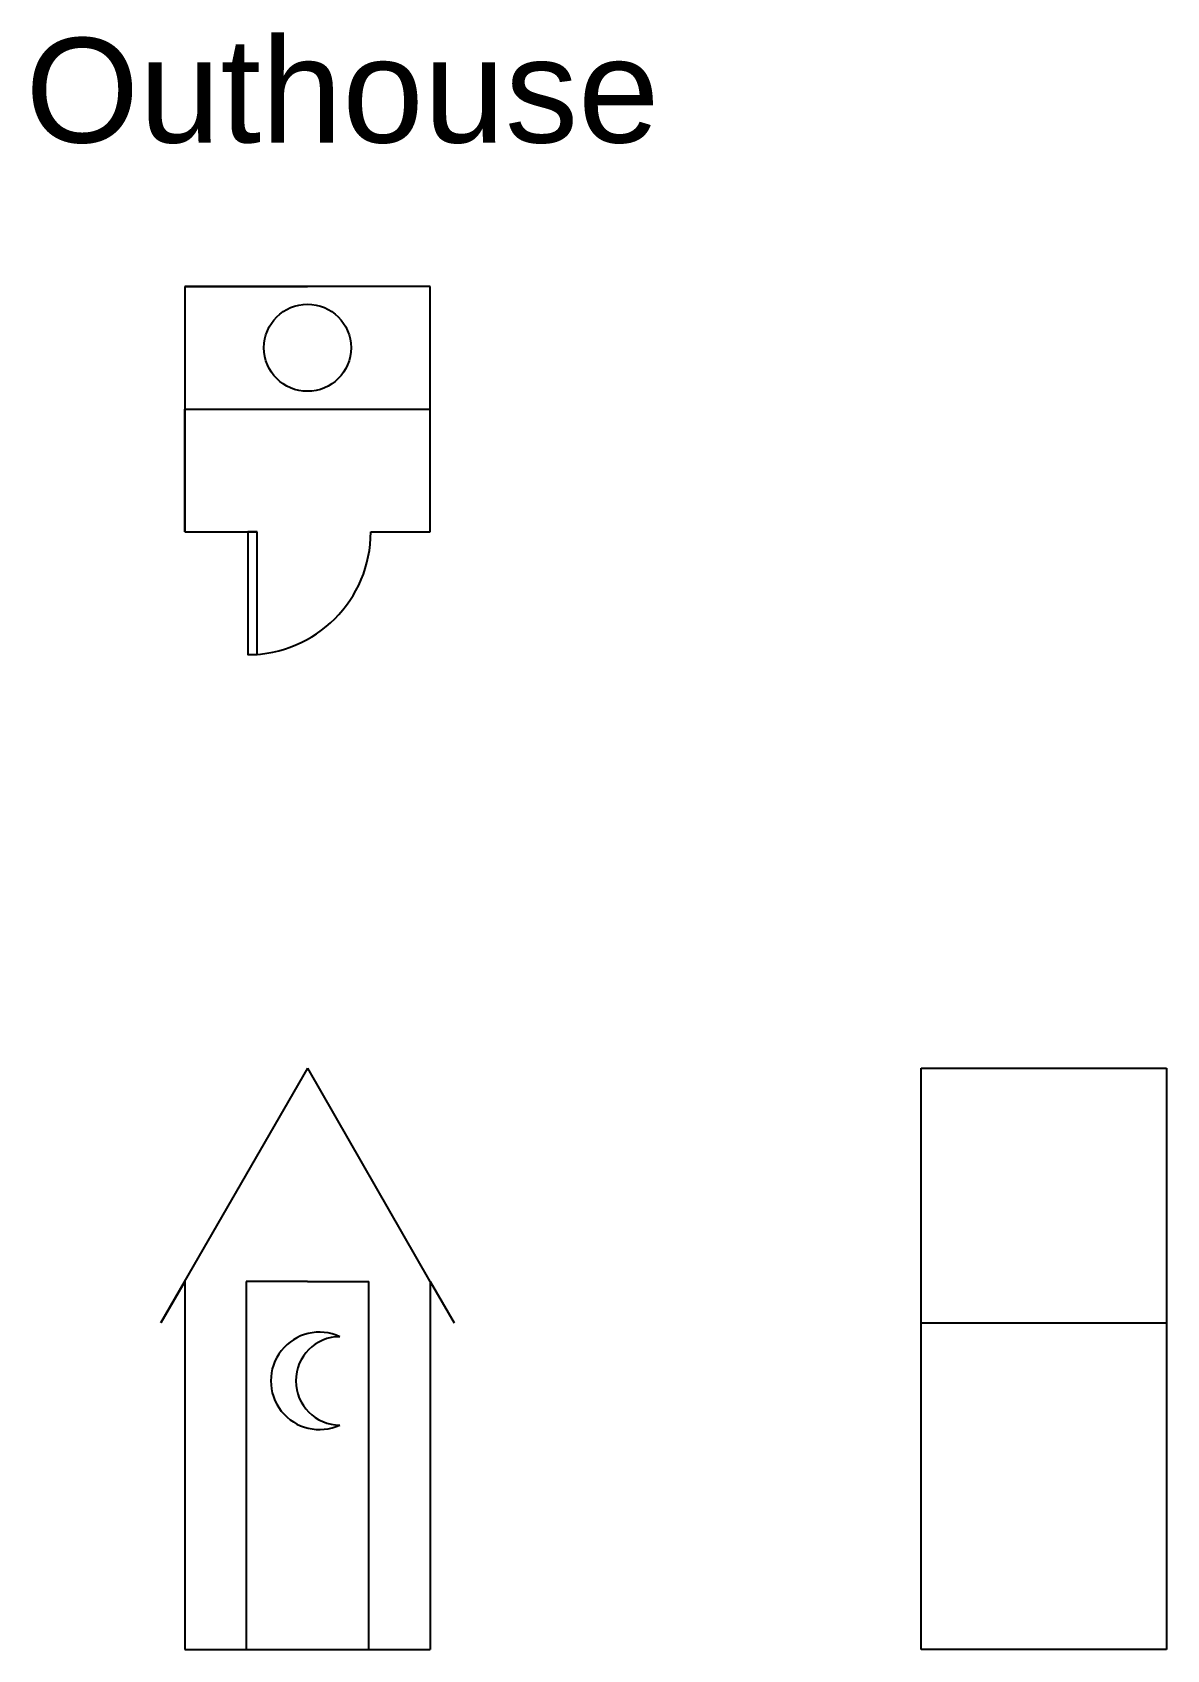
# Model space of a CAD drawing. Header units: inches. Extents: x 120 to 342, y 82 to 398.
import ezdxf

# ---------------------------------------------------------------- set-up
doc = ezdxf.new("R2010")
doc.units = ezdxf.units.IN
doc.layers.add('Door', color=6, linetype='Continuous')
doc.layers.add('Wall', color=7, linetype='Continuous')
doc.layers.add('The hole', color=30, linetype='Continuous', plot=False)
doc.styles.get("Standard").update_dxf_attribs({"font": 'arial.ttf'})

# ---------------------------------------------------------------- blocks, each defined once
blk = doc.blocks.new('D710')
blk.add_lwpolyline([(260, 0), (305, 0), (305, 610), (260, 610)], close=True)
at = {"color": 0}
blk.add_arc((305, 0), 610, 90, 180, dxfattribs=at)

msp = doc.modelspace()

# ---------------------------------------------------------------- linework, layer by layer
at = {"layer": 'Door'}
for p, q in [((174, 153.87), (162, 153.87)), ((162, 153.87), (162, 81.87)), ((174, 153.87), (186, 153.87)), ((186, 81.87), (186, 153.87)), ((162, 81.87), (186, 81.87))]:
    msp.add_line(p, q, dxfattribs=at)
for centre, radius, start, end in [((176.35, 134.44), 9.52, 65.1552, 294.8448), ((180.35, 134.44), 8.64, 90, 270)]:
    msp.add_arc(centre, radius, start, end, dxfattribs=at)
at = {"layer": 'The hole'}
msp.add_circle((174, 336.48), 8.52, dxfattribs=at)
at = {"layer": 'Wall'}
for p, q in [((198, 348.48), (150, 348.48)), ((150, 348.48), (150, 300.48)), ((150, 348.48), (174, 348.48)), ((150, 348.48), (150, 336.48)), ((198, 300.48), (198, 348.48)), ((150, 300.48), (150, 324.48)), ((150, 324.48), (198, 324.48)), ((150, 300.48), (164.13, 300.48)), ((186.38, 300.48), (198, 300.48)), ((145.32, 145.76), (174.09, 195.58)), ((198, 153.87), (174.09, 195.58)), ((294, 81.87), (294, 195.58)), ((294, 195.58), (342, 195.58)), ((342, 195.58), (342, 81.87)), ((150, 153.87), (145.32, 145.76)), ((150, 153.87), (150, 81.87)), ((198, 153.87), (198, 81.87)), ((198, 153.87), (202.66, 145.76)), ((294, 145.76), (342, 145.76)), ((150, 81.87), (198, 81.87)), ((342, 81.87), (294, 81.87))]:
    msp.add_line(p, q, dxfattribs=at)

# ---------------------------------------------------------------- block references
at = {"layer": 'Door', "xscale": 0.03937007874015748, "yscale": 0.03937007874015748, "zscale": 0.03937007874015748, "rotation": 180}
msp.add_blockref('D710', (174.37, 300.48), dxfattribs=at)

# ---------------------------------------------------------------- texts
at = {"layer": 'The hole'}
msp.add_text('Outhouse', height=20.467, dxfattribs=at).set_placement((118.84, 376.61))

doc.saveas('drawing.dxf')
